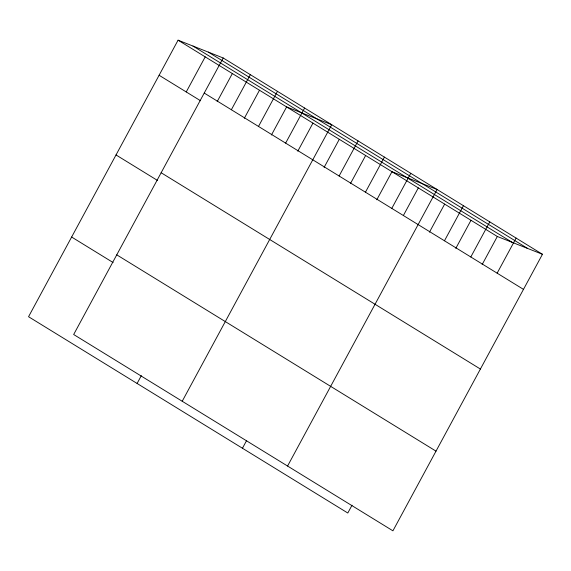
<?xml version="1.0" encoding="UTF-8"?>
<svg xmlns="http://www.w3.org/2000/svg" width="571" height="571" viewBox="0 0 571 571"><rect width="100%" height="100%" fill="white"/><g stroke="black" fill="none" stroke-linecap="round" stroke-linejoin="round"><path stroke-width="0.86" d="M223.197 57.978L73.673 334.513L392.927 530.823L542.45 254.281L223.197 57.978L178.073 40.177L28.55 316.719L347.803 513.022L352.029 505.214M186.239 91.952L205.21 56.864M217.173 101.617L232.347 73.552M231.362 109.746L250.334 74.665M244.309 118.304L259.484 90.239M258.499 126.434L277.47 91.346M137.097 383.462L141.322 375.647M271.446 134.992L286.621 106.92L331.744 124.721L182.22 401.256M285.636 143.121L304.607 108.033M297.784 151.187L312.958 123.115M324.121 167.382L339.295 139.317M339.11 176.004L358.081 140.916M350.458 183.576L365.633 155.512M365.447 192.199L384.419 157.111M242.447 448.242L246.672 440.434M376.796 199.771L391.97 171.707L437.093 189.501L287.57 466.043M391.792 208.394L410.756 173.306M403.554 215.188L418.307 187.902M429.471 232.161L444.652 204.097M444.466 240.784L463.438 205.696M455.808 248.356L470.989 220.292M470.804 256.979L489.775 221.891M482.152 264.551L497.327 236.487L542.45 254.281M497.141 273.174L516.113 238.086M208.308 52.104L527.561 248.406M192.962 46.051L512.216 242.361M178.073 40.177L497.327 236.487M204.225 93.059L523.479 289.369M159.102 75.265L200.564 100.753M161.143 172.742L480.397 369.044M116.02 154.941L157.482 180.436M116.755 254.837L436.008 451.14M71.632 237.036L113.094 262.532"/></g></svg>
